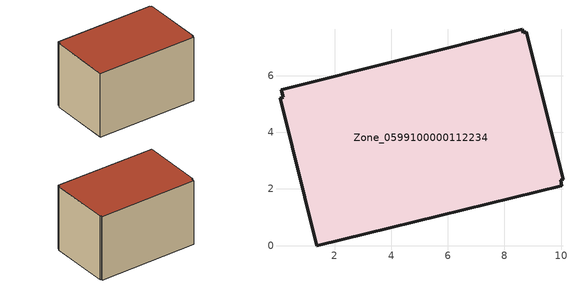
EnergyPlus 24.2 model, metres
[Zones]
Zone_0599100000112234
 floor ground (C_G): 10.07,2.33 9.98,2.31 10.03,2.12 1.37,0 0.07,5.21 0.18,5.24 0.12,5.51 8.62,7.63 8.65,7.52 8.77,7.55 z0
 wall outside (C_F): 8.62,7.63 0.12,5.51 0.18,5.24 0.07,5.21 1.37,0 10.03,2.12 9.98,2.31 10.07,2.33 8.77,7.55 8.65,7.52 8.62,7.63 z0:5.77
 roof outside (C_R): 9.98,2.31 10.07,2.33 8.77,7.55 8.65,7.52 8.62,7.63 0.12,5.51 0.18,5.24 0.07,5.21 1.37,0 10.03,2.12 z5.77
[BUILDING]
Pand.0599100000112234: North Axis=0; Terrain=City; Loads Convergence Tolerance Value=0.04; Temperature Convergence Tolerance Value=0.4; Solar Distribution=FullExterior; Maximum Number of Warmup Days=25; Minimum Number of Warmup Days=1
[Site:Location]
Rotterdam.The.Hague.AP_ZH_NLD Design_Conditions: Latitude=51.96; Longitude=4.45; Time Zone=1; Elevation=-4.5
[SITE:GROUNDTEMPERATURE:BUILDINGSURFACE]
18, 18, 18, 18, 18, 18, 18, 18, 18, 18, 18, 18
[MATERIAL] Thermal Absorptance=0.9; Solar Absorptance=0.7; Visible Absorptance=0.7
Name | Roughness | Thickness | Conductivity | Density | Specific Heat
G.TC.1975-1991 | MediumSmooth | 0.15 | 0.288461 | 540 | 1210
F.TC.1975-1991 | Rough | 0.3 | 0.230769 | 1920 | 840
R.TC.1975-1991 | MediumRough | 0.2 | 0.153846 | 1500 | 1000
[CONSTRUCTION]
C_G: G.TC.1975-1991
C_F: F.TC.1975-1991
C_R: R.TC.1975-1991
[ZONE]
Zone_0599100000112234: Type=1; Multiplier=1; Ceiling Height=Autocalculate; Volume=Autocalculate; Floor Area=autocalculate; Part of Total Floor Area=Yes
[ZONEINFILTRATION:DESIGNFLOWRATE]
Infil_Zone_0599100000112234: Zone or ZoneList or Space or SpaceList=Zone_0599100000112234; Schedule=AlwaysOn; Design Flow Rate Calculation Method=Flow/Area; Flow Rate per Floor Area=0.003; Constant Term Coefficient=1; Temperature Term Coefficient=0; Velocity Term Coefficient=0; Velocity Squared Term Coefficient=0
[HVACTEMPLATE:ZONE:IDEALLOADSAIRSYSTEM]
Zone_0599100000112234: Maximum Heating Supply Air Temperature=50; Minimum Cooling Supply Air Temperature=13; Maximum Heating Supply Air Humidity Ratio=0.0156; Minimum Cooling Supply Air Humidity Ratio=0.0077; Heating Limit=NoLimit; Cooling Limit=NoLimit; Dehumidification Control Type=ConstantSensibleHeatRatio; Cooling Sensible Heat Ratio=0.7; Dehumidification Setpoint=60; Humidification Control Type=None; Humidification Setpoint=30; Outdoor Air Method=None; Outdoor Air Flow Rate per Person=0.00944; Outdoor Air Flow Rate per Zone Floor Area=0; Outdoor Air Flow Rate per Zone=0; Demand Controlled Ventilation Type=None; Outdoor Air Economizer Type=NoEconomizer; Heat Recovery Type=None; Sensible Heat Recovery Effectiveness=0.7; Latent Heat Recovery Effectiveness=0.65
[ZONECONTROL:THERMOSTAT]
ThermostatControl_Zone_0599100000112234: Zone or ZoneList=Zone_0599100000112234; Control Type Schedule=DualSetpointControlType; Control 1=Thermostat_Zone_0599100000112234; Temperature Difference Between Cutout And Setpoint=0
[THERMOSTATSETPOINT:DUALSETPOINT]
Thermostat_Zone_0599100000112234: Heating Setpoint Temperature Schedule=HeatingSetpoint_Zone_0599100000112234; Cooling Setpoint Temperature Schedule=CoolingSetpoint_Zone_0599100000112234
[SCHEDULE:COMPACT]
HeatingSetpoint_Zone_0599100000112234: Through: 12/31, For: AllDays, Until: 24:00, 21
CoolingSetpoint_Zone_0599100000112234: Through: 12/31, For: AllDays, Until: 24:00, 24
DualSetpointControlType: Through: 12/31, For: AllDays, Until: 24:00, 4
AlwaysOn: Through: 12/31, For: AllDays, Until: 24:00, 1
